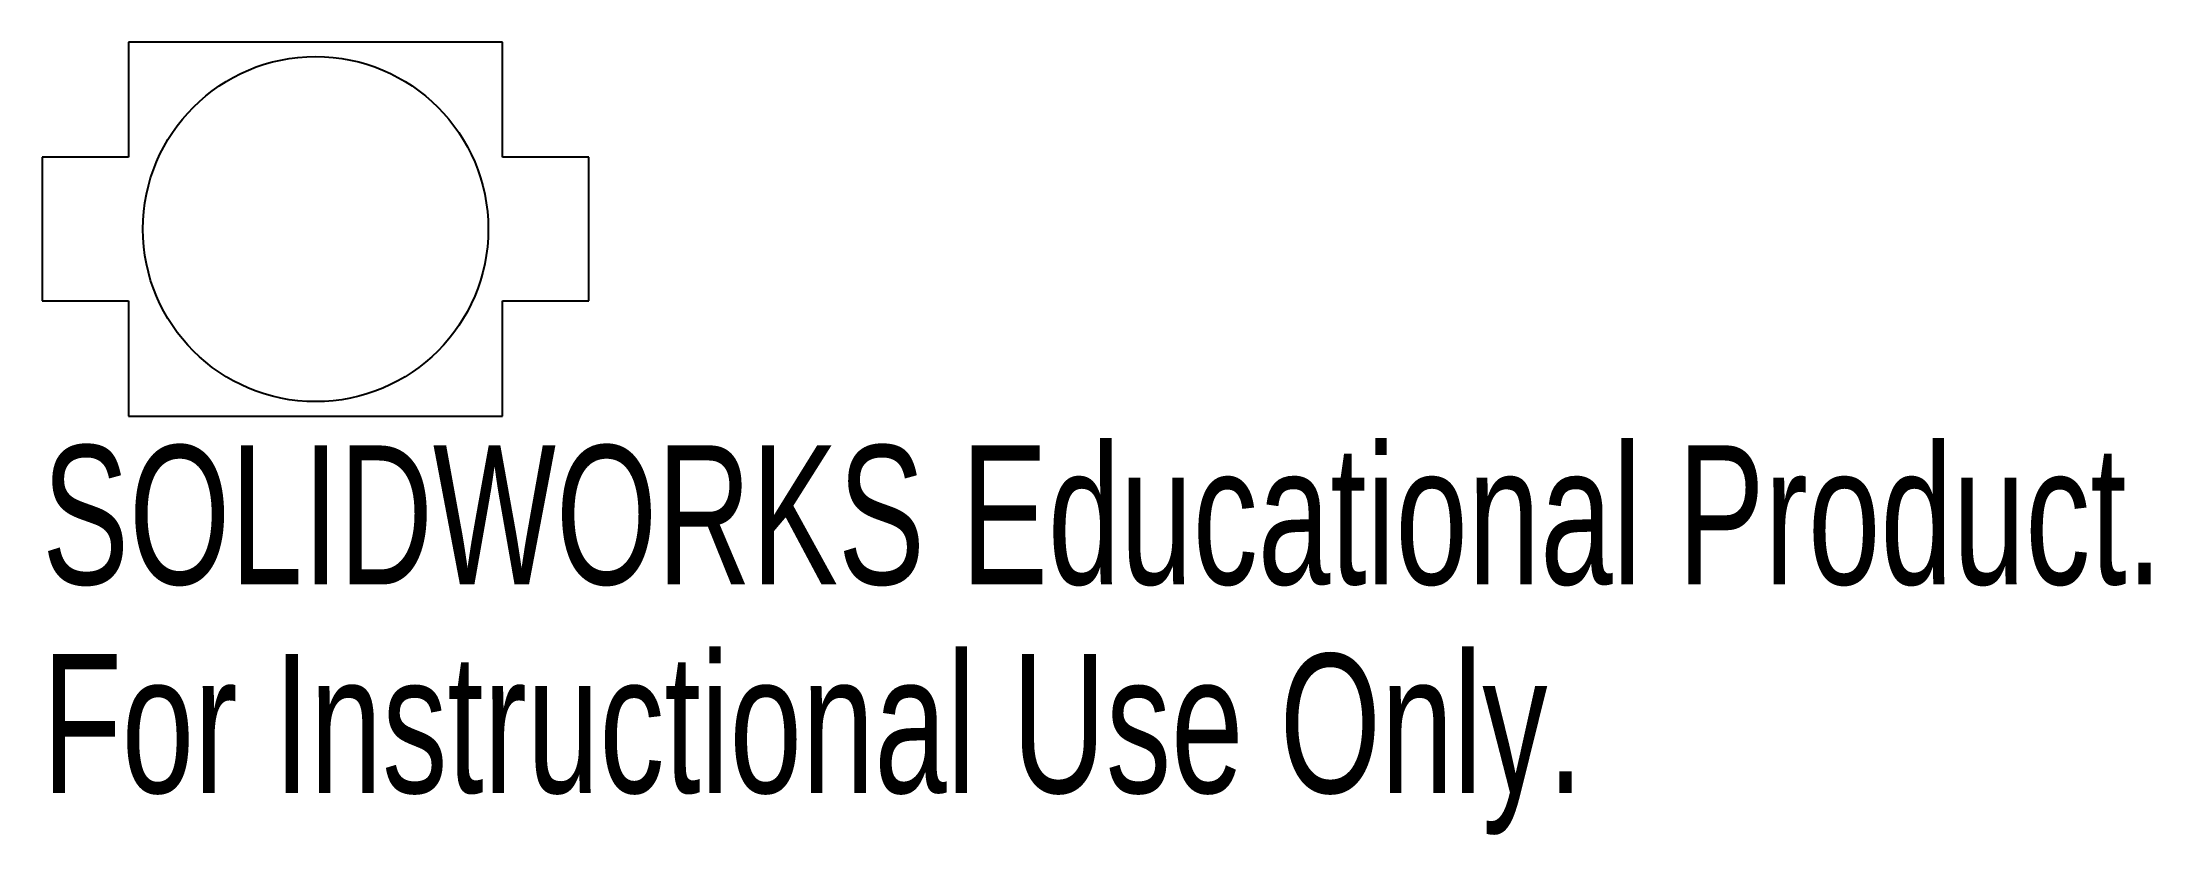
# Model space of a CAD drawing. Header units: millimetres. Extents: x -9.5 to 63.8, y -21.1 to 6.5.
import ezdxf

# ---------------------------------------------------------------- set-up
doc = ezdxf.new("R2010")
doc.units = ezdxf.units.MM
doc.styles.add('SLDTEXTSTYLE0', font='TXT', dxfattribs={"width": 0.7})

msp = doc.modelspace()

# ---------------------------------------------------------------- linework, layer by layer
at = {"color": 7, "linetype": 'Continuous', "lineweight": 25}
for p, q in [((6.5, 6.5), (-6.5, 6.5)), ((-6.5, 6.5), (-6.5, 2.5)), ((6.5, 2.5), (6.5, 6.5)), ((-9.5, 2.5), (-9.5, -2.5)), ((-6.5, 2.5), (-9.5, 2.5)), ((9.5, 2.5), (6.5, 2.5)), ((9.5, -2.5), (9.5, 2.5)), ((-9.5, -2.5), (-6.5, -2.5)), ((-6.5, -2.5), (-6.5, -6.5)), ((6.5, -2.5), (9.5, -2.5)), ((6.5, -6.5), (6.5, -2.5)), ((-6.5, -6.5), (6.5, -6.5))]:
    msp.add_line(p, q, dxfattribs=at)
msp.add_circle((0, 0), 6, dxfattribs=at)

# ---------------------------------------------------------------- texts
at = {"color": 7, "linetype": 'Continuous', "char_height": 4.83362, "attachment_point": 1, "style": 'SLDTEXTSTYLE0'}
for s, insert in [('SOLIDWORKS Educational Product.', (-9.5, -7.52)), ('For Instructional Use Only.', (-9.5, -14.77))]:
    msp.add_mtext(s, dxfattribs=dict(at, insert=insert))

doc.saveas('drawing.dxf')
